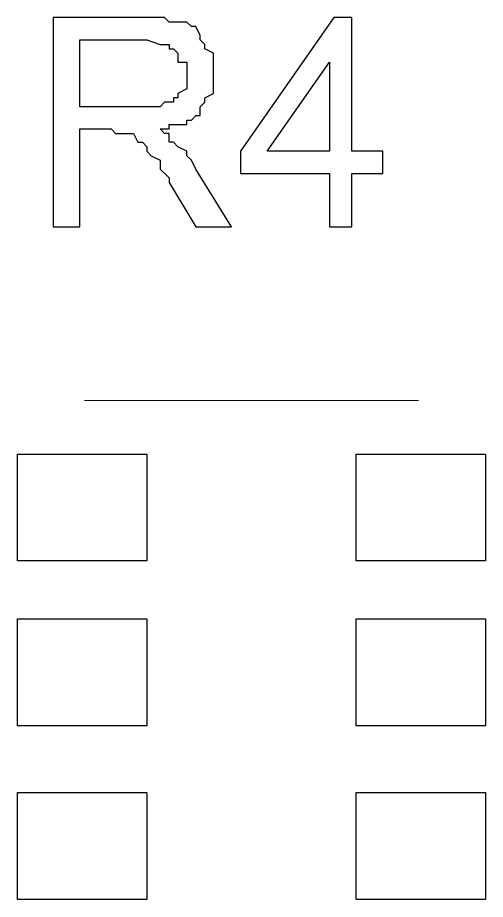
# Model space of a CAD drawing. Header units: millimetres. Extents: x -3 to 153, y 27 to 116.
# Drawn here: x 138.527 to 140.75, y 53.575 to 57.766 of the extents above; entities that cross this region are included whole.
import ezdxf

# ---------------------------------------------------------------- set-up
doc = ezdxf.new("R2010")
doc.units = ezdxf.units.MM
doc.header["$MEASUREMENT"] = 0
doc.layers.add('layer 1', color=7, linetype='Continuous')

msp = doc.modelspace()

# ---------------------------------------------------------------- linework, layer by layer
at = {"layer": 'layer 1', "color": 0}
for points, knots in [([(138.6965, 56.7714), (138.6965, 56.7714), (138.6965, 57.7662), (138.6965, 57.7662), (138.6965, 57.7662), (138.6965, 57.7662), (139.2257, 57.7662), (139.2257, 57.7662), (139.2257, 57.7662), (139.2257, 57.7662), (139.2469, 57.745), (139.2469, 57.745), (139.2469, 57.745), (139.2469, 57.745), (139.3315, 57.745), (139.3315, 57.745), (139.3315, 57.745), (139.3315, 57.745), (139.3527, 57.7239), (139.3527, 57.7239), (139.3527, 57.7239), (139.3527, 57.7239), (139.3739, 57.7239), (139.3739, 57.7239), (139.3739, 57.7239), (139.3739, 57.7239), (139.395, 57.6815), (139.395, 57.6815), (139.395, 57.6815), (139.395, 57.6815), (139.395, 57.6604), (139.395, 57.6604), (139.395, 57.6604), (139.395, 57.6604), (139.4162, 57.6392), (139.4162, 57.6392), (139.4162, 57.6392), (139.4162, 57.6392), (139.4162, 57.618), (139.4162, 57.618), (139.4162, 57.618), (139.4162, 57.618), (139.4585, 57.5969), (139.4585, 57.5969), (139.4585, 57.5969), (139.4585, 57.5969), (139.4585, 57.4064), (139.4585, 57.4064), (139.4585, 57.4064), (139.4585, 57.4064), (139.4162, 57.3852), (139.4162, 57.3852), (139.4162, 57.3852), (139.4162, 57.3852), (139.4162, 57.364), (139.4162, 57.364), (139.4162, 57.364), (139.4162, 57.364), (139.395, 57.3429), (139.395, 57.3429), (139.395, 57.3429), (139.395, 57.3429), (139.395, 57.3005), (139.395, 57.3005), (139.395, 57.3005), (139.395, 57.3005), (139.3739, 57.3005), (139.3739, 57.3005), (139.3739, 57.3005), (139.3739, 57.3005), (139.3527, 57.2794), (139.3527, 57.2794), (139.3527, 57.2794), (139.3527, 57.2794), (139.3315, 57.2794), (139.3315, 57.2794), (139.3315, 57.2794), (139.3315, 57.2794), (139.3315, 57.2582), (139.3315, 57.2582), (139.3315, 57.2582), (139.3315, 57.2582), (139.2469, 57.2582), (139.2469, 57.2582), (139.2469, 57.2582), (139.2469, 57.2582), (139.2469, 57.237), (139.2469, 57.237), (139.2469, 57.237), (139.2469, 57.237), (139.2045, 57.237), (139.2045, 57.237), (139.2045, 57.237), (139.2045, 57.237), (139.2257, 57.2159), (139.2257, 57.2159), (139.2257, 57.2159), (139.2257, 57.2159), (139.2469, 57.2159), (139.2469, 57.2159), (139.2469, 57.2159), (139.2469, 57.2159), (139.2469, 57.1735), (139.2469, 57.1735), (139.2469, 57.1735), (139.2469, 57.1735), (139.268, 57.1735), (139.268, 57.1735), (139.268, 57.1735), (139.268, 57.1735), (139.2892, 57.1524), (139.2892, 57.1524), (139.2892, 57.1524), (139.2892, 57.1524), (139.3315, 57.1312), (139.3315, 57.1312), (139.3315, 57.1312), (139.3315, 57.1312), (139.3315, 57.11), (139.3315, 57.11), (139.3315, 57.11), (139.3315, 57.11), (139.3527, 57.0889), (139.3527, 57.0889), (139.3527, 57.0889), (139.3527, 57.0889), (139.3739, 57.0465), (139.3739, 57.0465), (139.3739, 57.0465), (139.3739, 57.0465), (139.5432, 56.7714), (139.5432, 56.7714), (139.5432, 56.7714), (139.5432, 56.7714), (139.3739, 56.7714), (139.3739, 56.7714), (139.3739, 56.7714), (139.3739, 56.7714), (139.2469, 56.983), (139.2469, 56.983), (139.2469, 56.983), (139.2469, 56.983), (139.2469, 57.0042), (139.2469, 57.0042), (139.2469, 57.0042), (139.2469, 57.0042), (139.2045, 57.0465), (139.2045, 57.0465), (139.2045, 57.0465), (139.2045, 57.0465), (139.2045, 57.0889), (139.2045, 57.0889), (139.2045, 57.0889), (139.2045, 57.0889), (139.1622, 57.11), (139.1622, 57.11), (139.1622, 57.11), (139.1622, 57.11), (139.141, 57.1312), (139.141, 57.1312), (139.141, 57.1312), (139.141, 57.1312), (139.141, 57.1524), (139.141, 57.1524), (139.141, 57.1524), (139.141, 57.1524), (139.1199, 57.1735), (139.1199, 57.1735), (139.1199, 57.1735), (139.1199, 57.1735), (139.0987, 57.1735), (139.0987, 57.1735), (139.0987, 57.1735), (139.0987, 57.1735), (139.0775, 57.2159), (139.0775, 57.2159), (139.0775, 57.2159), (139.0775, 57.2159), (138.9929, 57.2159), (138.9929, 57.2159), (138.9929, 57.2159), (138.9929, 57.2159), (138.9717, 57.237), (138.9717, 57.237), (138.9717, 57.237), (138.9717, 57.237), (138.8235, 57.237), (138.8235, 57.237), (138.8235, 57.237), (138.8235, 57.237), (138.8235, 56.7714), (138.8235, 56.7714), (138.8235, 56.7714), (138.8235, 56.7714), (138.6965, 56.7714), (138.6965, 56.7714)], [0, 0, 0, 0, 0.02, 0.02, 0.02, 0.02, 0.04, 0.04, 0.04, 0.04, 0.06, 0.06, 0.06, 0.06, 0.08, 0.08, 0.08, 0.08, 0.1, 0.1, 0.1, 0.1, 0.12, 0.12, 0.12, 0.12, 0.14, 0.14, 0.14, 0.14, 0.16, 0.16, 0.16, 0.16, 0.18, 0.18, 0.18, 0.18, 0.2, 0.2, 0.2, 0.2, 0.22, 0.22, 0.22, 0.22, 0.24, 0.24, 0.24, 0.24, 0.26, 0.26, 0.26, 0.26, 0.28, 0.28, 0.28, 0.28, 0.3, 0.3, 0.3, 0.3, 0.32, 0.32, 0.32, 0.32, 0.34, 0.34, 0.34, 0.34, 0.36, 0.36, 0.36, 0.36, 0.38, 0.38, 0.38, 0.38, 0.4, 0.4, 0.4, 0.4, 0.42, 0.42, 0.42, 0.42, 0.44, 0.44, 0.44, 0.44, 0.46, 0.46, 0.46, 0.46, 0.48, 0.48, 0.48, 0.48, 0.5, 0.5, 0.5, 0.5, 0.52, 0.52, 0.52, 0.52, 0.54, 0.54, 0.54, 0.54, 0.56, 0.56, 0.56, 0.56, 0.58, 0.58, 0.58, 0.58, 0.6, 0.6, 0.6, 0.6, 0.62, 0.62, 0.62, 0.62, 0.64, 0.64, 0.64, 0.64, 0.66, 0.66, 0.66, 0.66, 0.68, 0.68, 0.68, 0.68, 0.7, 0.7, 0.7, 0.7, 0.72, 0.72, 0.72, 0.72, 0.74, 0.74, 0.74, 0.74, 0.76, 0.76, 0.76, 0.76, 0.78, 0.78, 0.78, 0.78, 0.8, 0.8, 0.8, 0.8, 0.82, 0.82, 0.82, 0.82, 0.84, 0.84, 0.84, 0.84, 0.86, 0.86, 0.86, 0.86, 0.88, 0.88, 0.88, 0.88, 0.9, 0.9, 0.9, 0.9, 0.92, 0.92, 0.92, 0.92, 0.94, 0.94, 0.94, 0.94, 0.96, 0.96, 0.96, 0.96, 1, 1, 1, 1]), ([(140.0089, 56.7714), (140.0089, 56.7714), (140.0089, 57.0254), (140.0089, 57.0254), (140.0089, 57.0254), (140.0089, 57.0254), (139.5855, 57.0254), (139.5855, 57.0254), (139.5855, 57.0254), (139.5855, 57.0254), (139.5855, 57.1312), (139.5855, 57.1312), (139.5855, 57.1312), (139.5855, 57.1312), (140.03, 57.7662), (140.03, 57.7662), (140.03, 57.7662), (140.03, 57.7662), (140.1147, 57.7662), (140.1147, 57.7662), (140.1147, 57.7662), (140.1147, 57.7662), (140.1147, 57.1312), (140.1147, 57.1312), (140.1147, 57.1312), (140.1147, 57.1312), (140.2629, 57.1312), (140.2629, 57.1312), (140.2629, 57.1312), (140.2629, 57.1312), (140.2629, 57.0254), (140.2629, 57.0254), (140.2629, 57.0254), (140.2629, 57.0254), (140.1147, 57.0254), (140.1147, 57.0254), (140.1147, 57.0254), (140.1147, 57.0254), (140.1147, 56.7714), (140.1147, 56.7714), (140.1147, 56.7714), (140.1147, 56.7714), (140.0089, 56.7714), (140.0089, 56.7714)], [0, 0, 0, 0, 0.083333, 0.083333, 0.083333, 0.083333, 0.166667, 0.166667, 0.166667, 0.166667, 0.25, 0.25, 0.25, 0.25, 0.333333, 0.333333, 0.333333, 0.333333, 0.416667, 0.416667, 0.416667, 0.416667, 0.5, 0.5, 0.5, 0.5, 0.583333, 0.583333, 0.583333, 0.583333, 0.666667, 0.666667, 0.666667, 0.666667, 0.75, 0.75, 0.75, 0.75, 0.833333, 0.833333, 0.833333, 0.833333, 1, 1, 1, 1]), ([(138.8235, 57.3429), (138.8235, 57.3429), (139.2045, 57.3429), (139.2045, 57.3429), (139.2045, 57.3429), (139.2045, 57.3429), (139.2257, 57.364), (139.2257, 57.364), (139.2257, 57.364), (139.2257, 57.364), (139.268, 57.364), (139.268, 57.364), (139.268, 57.364), (139.268, 57.364), (139.268, 57.3852), (139.268, 57.3852), (139.268, 57.3852), (139.268, 57.3852), (139.2892, 57.3852), (139.2892, 57.3852), (139.2892, 57.3852), (139.2892, 57.3852), (139.2892, 57.4064), (139.2892, 57.4064), (139.2892, 57.4064), (139.2892, 57.4064), (139.3315, 57.4275), (139.3315, 57.4275), (139.3315, 57.4275), (139.3315, 57.4275), (139.3315, 57.5545), (139.3315, 57.5545), (139.3315, 57.5545), (139.3315, 57.5545), (139.2892, 57.5545), (139.2892, 57.5545), (139.2892, 57.5545), (139.2892, 57.5545), (139.2892, 57.5969), (139.2892, 57.5969), (139.2892, 57.5969), (139.2892, 57.5969), (139.268, 57.618), (139.268, 57.618), (139.268, 57.618), (139.268, 57.618), (139.2469, 57.618), (139.2469, 57.618), (139.2469, 57.618), (139.2469, 57.618), (139.2469, 57.6392), (139.2469, 57.6392), (139.2469, 57.6392), (139.2469, 57.6392), (139.2045, 57.6392), (139.2045, 57.6392), (139.2045, 57.6392), (139.2045, 57.6392), (139.141, 57.6604), (139.141, 57.6604), (139.141, 57.6604), (139.141, 57.6604), (138.8235, 57.6604), (138.8235, 57.6604), (138.8235, 57.6604), (138.8235, 57.6604), (138.8235, 57.3429), (138.8235, 57.3429)], [0, 0, 0, 0, 0.055556, 0.055556, 0.055556, 0.055556, 0.111111, 0.111111, 0.111111, 0.111111, 0.166667, 0.166667, 0.166667, 0.166667, 0.222222, 0.222222, 0.222222, 0.222222, 0.277778, 0.277778, 0.277778, 0.277778, 0.333333, 0.333333, 0.333333, 0.333333, 0.388889, 0.388889, 0.388889, 0.388889, 0.444444, 0.444444, 0.444444, 0.444444, 0.5, 0.5, 0.5, 0.5, 0.555556, 0.555556, 0.555556, 0.555556, 0.611111, 0.611111, 0.611111, 0.611111, 0.666667, 0.666667, 0.666667, 0.666667, 0.722222, 0.722222, 0.722222, 0.722222, 0.777778, 0.777778, 0.777778, 0.777778, 0.833333, 0.833333, 0.833333, 0.833333, 0.888889, 0.888889, 0.888889, 0.888889, 1, 1, 1, 1]), ([(140.0089, 57.1312), (140.0089, 57.1312), (140.0089, 57.5545), (140.0089, 57.5545), (140.0089, 57.5545), (140.0089, 57.5545), (139.7125, 57.1312), (139.7125, 57.1312), (139.7125, 57.1312), (139.7125, 57.1312), (140.0089, 57.1312), (140.0089, 57.1312)], [0, 0, 0, 0, 0.25, 0.25, 0.25, 0.25, 0.5, 0.5, 0.5, 0.5, 1, 1, 1, 1]), ([(138.5272, 55.6919), (138.5272, 55.6919), (138.5272, 55.1839), (138.5272, 55.1839), (138.5272, 55.1839), (138.5272, 55.1839), (139.141, 55.1839), (139.141, 55.1839), (139.141, 55.1839), (139.141, 55.1839), (139.141, 55.6919), (139.141, 55.6919), (139.141, 55.6919), (139.141, 55.6919), (138.5272, 55.6919), (138.5272, 55.6919)], [0, 0, 0, 0, 0.2, 0.2, 0.2, 0.2, 0.4, 0.4, 0.4, 0.4, 0.6, 0.6, 0.6, 0.6, 1, 1, 1, 1]), ([(140.1359, 55.6919), (140.1359, 55.6919), (140.1359, 55.1839), (140.1359, 55.1839), (140.1359, 55.1839), (140.1359, 55.1839), (140.7497, 55.1839), (140.7497, 55.1839), (140.7497, 55.1839), (140.7497, 55.1839), (140.7497, 55.6919), (140.7497, 55.6919), (140.7497, 55.6919), (140.7497, 55.6919), (140.1359, 55.6919), (140.1359, 55.6919)], [0, 0, 0, 0, 0.2, 0.2, 0.2, 0.2, 0.4, 0.4, 0.4, 0.4, 0.6, 0.6, 0.6, 0.6, 1, 1, 1, 1]), ([(138.5272, 54.9087), (138.5272, 54.9087), (138.5272, 54.4007), (138.5272, 54.4007), (138.5272, 54.4007), (138.5272, 54.4007), (139.141, 54.4007), (139.141, 54.4007), (139.141, 54.4007), (139.141, 54.4007), (139.141, 54.9087), (139.141, 54.9087), (139.141, 54.9087), (139.141, 54.9087), (138.5272, 54.9087), (138.5272, 54.9087)], [0, 0, 0, 0, 0.2, 0.2, 0.2, 0.2, 0.4, 0.4, 0.4, 0.4, 0.6, 0.6, 0.6, 0.6, 1, 1, 1, 1]), ([(140.1359, 54.9087), (140.1359, 54.9087), (140.1359, 54.4007), (140.1359, 54.4007), (140.1359, 54.4007), (140.1359, 54.4007), (140.7497, 54.4007), (140.7497, 54.4007), (140.7497, 54.4007), (140.7497, 54.4007), (140.7497, 54.9087), (140.7497, 54.9087), (140.7497, 54.9087), (140.7497, 54.9087), (140.1359, 54.9087), (140.1359, 54.9087)], [0, 0, 0, 0, 0.2, 0.2, 0.2, 0.2, 0.4, 0.4, 0.4, 0.4, 0.6, 0.6, 0.6, 0.6, 1, 1, 1, 1]), ([(138.5272, 54.0832), (138.5272, 54.0832), (138.5272, 53.5752), (138.5272, 53.5752), (138.5272, 53.5752), (138.5272, 53.5752), (139.141, 53.5752), (139.141, 53.5752), (139.141, 53.5752), (139.141, 53.5752), (139.141, 54.0832), (139.141, 54.0832), (139.141, 54.0832), (139.141, 54.0832), (138.5272, 54.0832), (138.5272, 54.0832)], [0, 0, 0, 0, 0.2, 0.2, 0.2, 0.2, 0.4, 0.4, 0.4, 0.4, 0.6, 0.6, 0.6, 0.6, 1, 1, 1, 1]), ([(140.1359, 54.0832), (140.1359, 54.0832), (140.1359, 53.5752), (140.1359, 53.5752), (140.1359, 53.5752), (140.1359, 53.5752), (140.7497, 53.5752), (140.7497, 53.5752), (140.7497, 53.5752), (140.7497, 53.5752), (140.7497, 54.0832), (140.7497, 54.0832), (140.7497, 54.0832), (140.7497, 54.0832), (140.1359, 54.0832), (140.1359, 54.0832)], [0, 0, 0, 0, 0.2, 0.2, 0.2, 0.2, 0.4, 0.4, 0.4, 0.4, 0.6, 0.6, 0.6, 0.6, 1, 1, 1, 1])]:
    msp.add_open_spline(points, degree=3, knots=knots, dxfattribs=at)
at = {"layer": 'layer 1', "color": 0, "lineweight": 20}
msp.add_open_spline([(138.8447, 55.9459), (138.8447, 55.9459), (140.4322, 55.9459), (140.4322, 55.9459)], degree=3, dxfattribs=at)

doc.saveas('drawing.dxf')
